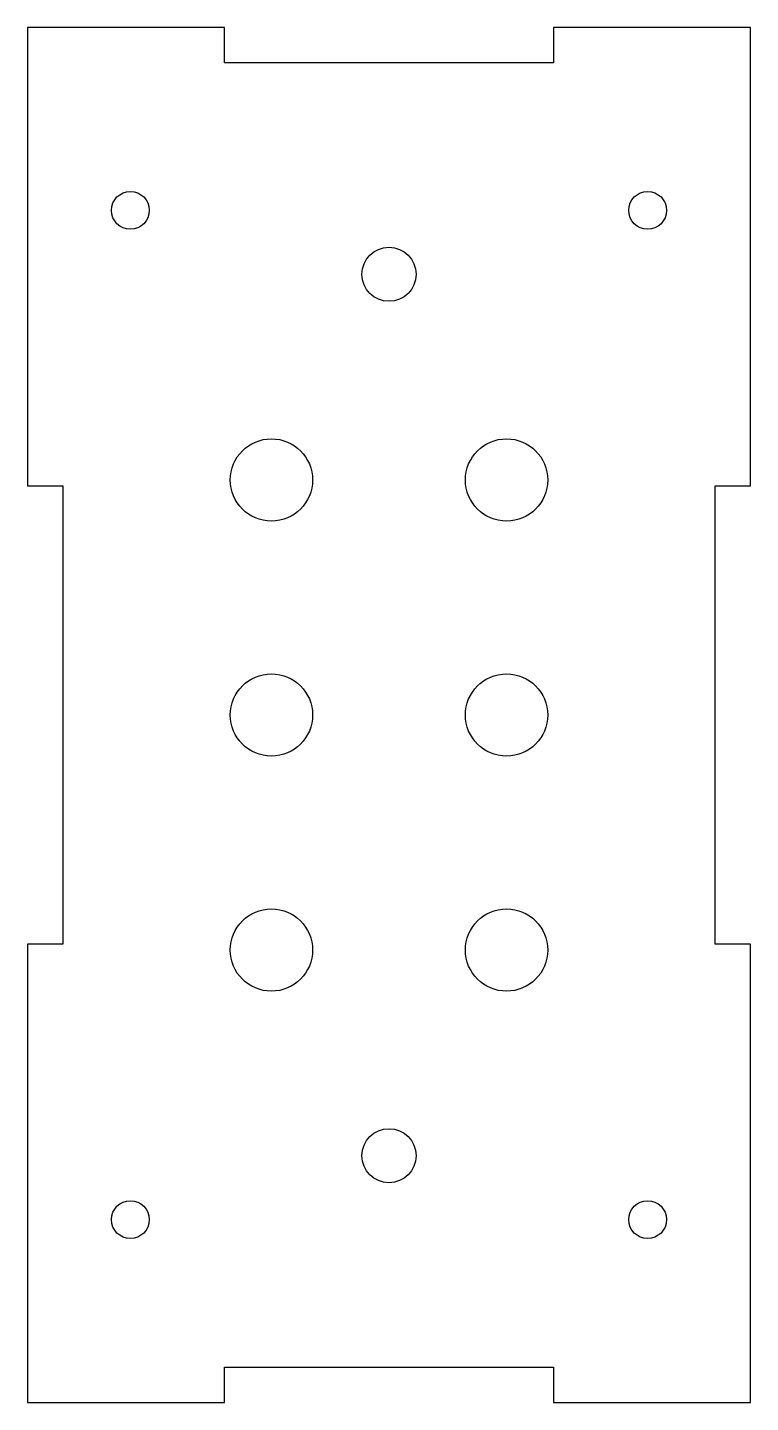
# Model space of a CAD drawing. Header units: millimetres. Extents: x -31 to 31, y -58 to 58.
import ezdxf

# ---------------------------------------------------------------- set-up
doc = ezdxf.new("R2010")
doc.units = ezdxf.units.MM

msp = doc.modelspace()

# ---------------------------------------------------------------- linework, layer by layer
at = {"color": 7, "linetype": 'Continuous', "lineweight": 25}
for p, q in [((-14, 58.5), (-30.75, 58.5)), ((-30.75, 58.5), (-30.75, 19.5)), ((-14, 55.5), (-14, 58.5)), ((30.75, 58.5), (14, 58.5)), ((14, 58.5), (14, 55.5)), ((30.75, 19.5), (30.75, 58.5)), ((14, 55.5), (-14, 55.5)), ((-30.75, 19.5), (-27.75, 19.5)), ((-27.75, 19.5), (-27.75, -19.5)), ((27.75, -19.5), (27.75, 19.5)), ((27.75, 19.5), (30.75, 19.5)), ((-27.75, -19.5), (-30.75, -19.5)), ((-30.75, -19.5), (-30.75, -58.5)), ((30.75, -19.5), (27.75, -19.5)), ((30.75, -58.5), (30.75, -19.5)), ((-14, -58.5), (-14, -55.5)), ((-14, -55.5), (14, -55.5)), ((14, -55.5), (14, -58.5)), ((-30.75, -58.5), (-14, -58.5)), ((14, -58.5), (30.75, -58.5))]:
    msp.add_line(p, q, dxfattribs=at)
for centre, radius in [((-22, 42.94), 1.61), ((22, 42.94), 1.61), ((0, 37.5), 2.3), ((-10, 20), 3.5), ((10, 20), 3.5), ((-10, 0), 3.5), ((10, 0), 3.5), ((-10, -20), 3.5), ((10, -20), 3.5), ((0, -37.5), 2.3), ((-22, -42.94), 1.61), ((22, -42.94), 1.61)]:
    msp.add_circle(centre, radius, dxfattribs=at)

doc.saveas('drawing.dxf')
